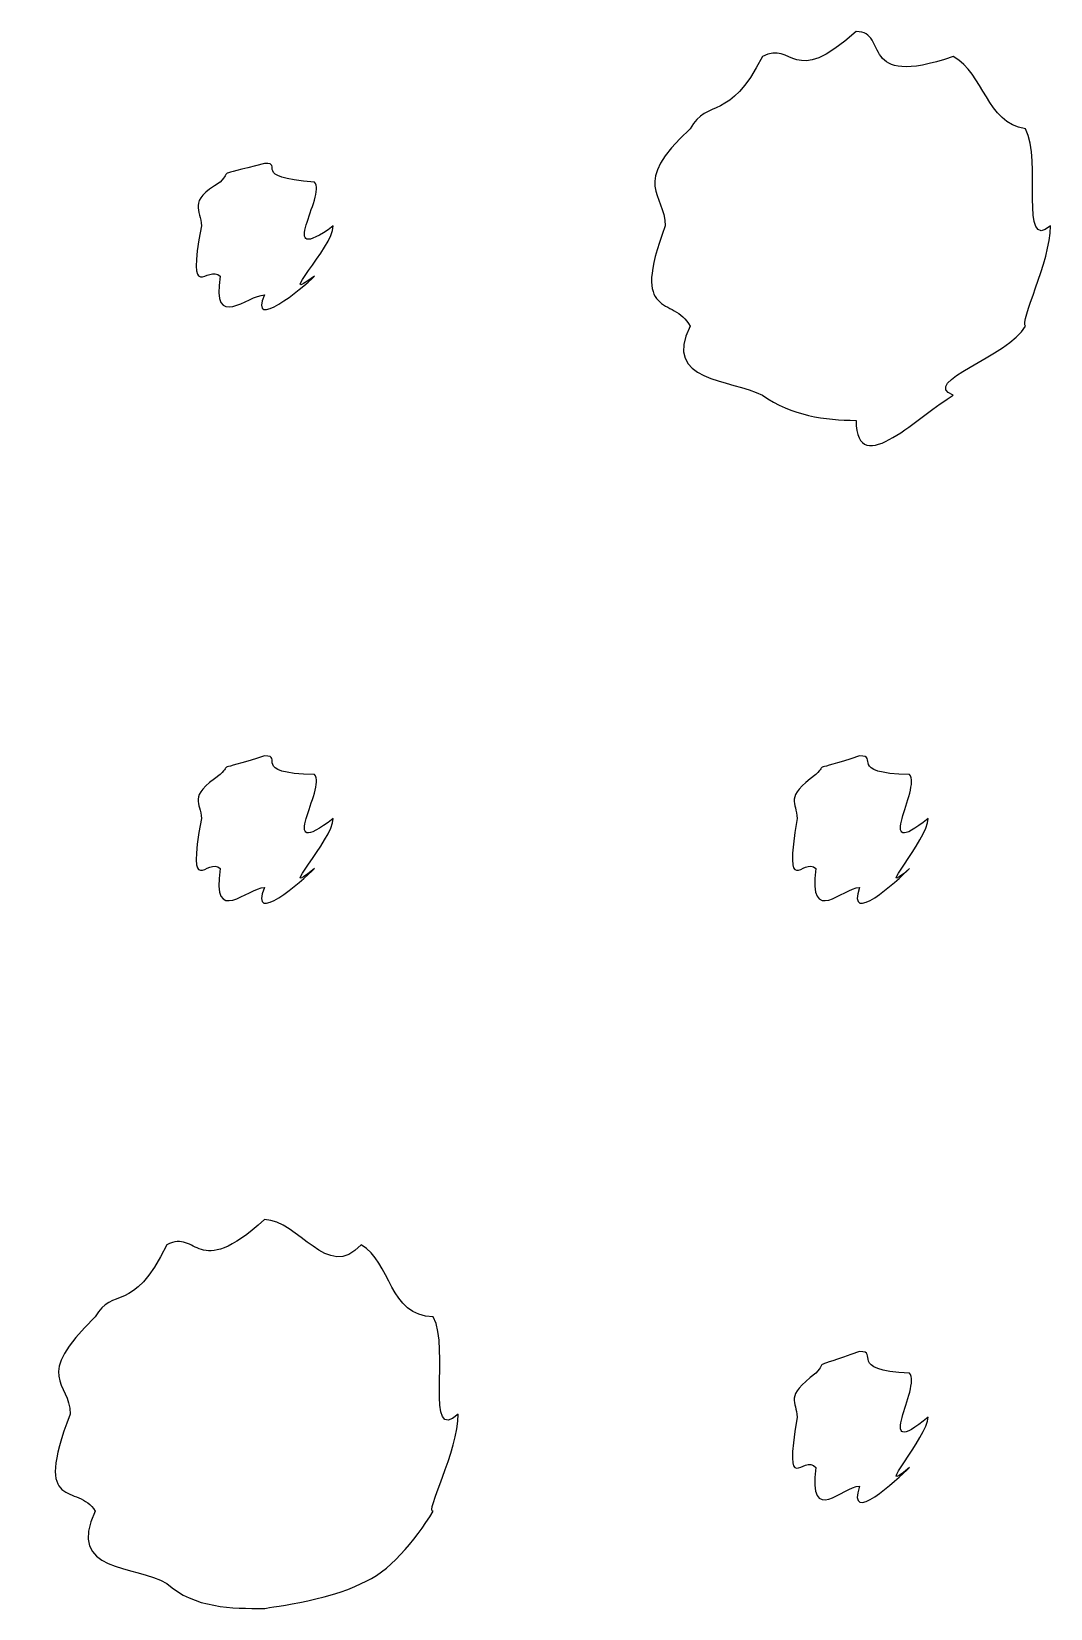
# Model space of a CAD drawing. Header units: millimetres. Extents: x -178 to -32, y 41 to 266.
# Drawn here: x -105.942 to -104.149, y 41.17 to 43.943 of the extents above; entities that cross this region are included whole.
import ezdxf

# ---------------------------------------------------------------- set-up
doc = ezdxf.new("R2010")
doc.units = ezdxf.units.MM
doc.layers.get('0').update_dxf_attribs({"linetype": 'CONTINUOUS'})

msp = doc.modelspace()

# ---------------------------------------------------------------- linework, layer by layer
at = {"color": 0}
for p, q in [((-104.491, 43.9431), (-104.491, 43.9431)), ((-105.532, 43.7113), (-105.532, 43.7113)), ((-105.532, 42.6695), (-105.532, 42.6695)), ((-104.485, 42.6695), (-104.485, 42.6695)), ((-105.532, 41.8539), (-105.532, 41.8539)), ((-104.485, 41.6221), (-104.485, 41.6221))]:
    msp.add_line(p, q, dxfattribs=at)
for points in [[(-104.491, 43.9431), (-104.604, 43.8408), (-104.601, 43.9279), (-104.656, 43.899)], [(-104.32, 43.899), (-104.491, 43.8408), (-104.431, 43.9431), (-104.491, 43.9431)], [(-104.656, 43.899), (-104.714, 43.7829), (-104.752, 43.827), (-104.783, 43.772)], [(-104.193, 43.772), (-104.262, 43.7829), (-104.265, 43.8686), (-104.32, 43.899)], [(-104.783, 43.772), (-104.89, 43.6728), (-104.827, 43.6591), (-104.827, 43.6012)], [(-104.149, 43.6012), (-104.204, 43.5543), (-104.163, 43.7169), (-104.193, 43.772)], [(-105.532, 43.7113), (-105.626, 43.6866), (-105.587, 43.7003), (-105.61, 43.6785)], [(-105.444, 43.6785), (-105.56, 43.6866), (-105.495, 43.7113), (-105.532, 43.7113)], [(-105.61, 43.6785), (-105.67, 43.6425), (-105.643, 43.6301), (-105.643, 43.6012)], [(-105.411, 43.6012), (-105.516, 43.5254), (-105.422, 43.6563), (-105.444, 43.6785)], [(-105.643, 43.6012), (-105.67, 43.459), (-105.632, 43.5349), (-105.61, 43.513)], [(-105.444, 43.513), (-105.516, 43.459), (-105.411, 43.5638), (-105.411, 43.6012)], [(-104.827, 43.6012), (-104.89, 43.4329), (-104.812, 43.4799), (-104.783, 43.4248)], [(-104.193, 43.4248), (-104.204, 43.4329), (-104.149, 43.5377), (-104.149, 43.6012)], [(-105.61, 43.513), (-105.626, 43.415), (-105.561, 43.4799), (-105.532, 43.4799)], [(-105.532, 43.4799), (-105.56, 43.415), (-105.466, 43.4908), (-105.444, 43.513)], [(-104.783, 43.4248), (-104.833, 43.3268), (-104.711, 43.3324), (-104.656, 43.3035)], [(-104.32, 43.3035), (-104.381, 43.3268), (-104.222, 43.3723), (-104.193, 43.4248)], [(-104.656, 43.3035), (-104.604, 43.2675), (-104.546, 43.2594), (-104.491, 43.2594)], [(-104.491, 43.2594), (-104.491, 43.1504), (-104.375, 43.2731), (-104.32, 43.3035)], [(-105.532, 42.6695), (-105.626, 42.6392), (-105.587, 42.6586), (-105.61, 42.6364)], [(-105.444, 42.6364), (-105.56, 42.6392), (-105.495, 42.6695), (-105.532, 42.6695)], [(-104.485, 42.6695), (-104.575, 42.6392), (-104.54, 42.6586), (-104.562, 42.6364)], [(-104.397, 42.6364), (-104.509, 42.6392), (-104.448, 42.6695), (-104.485, 42.6695)], [(-105.61, 42.6364), (-105.67, 42.5951), (-105.643, 42.5884), (-105.643, 42.5595)], [(-105.411, 42.5595), (-105.516, 42.478), (-105.422, 42.6145), (-105.444, 42.6364)], [(-104.562, 42.6364), (-104.619, 42.5951), (-104.595, 42.5884), (-104.595, 42.5595)], [(-104.364, 42.5595), (-104.465, 42.478), (-104.375, 42.6145), (-104.397, 42.6364)], [(-105.643, 42.5595), (-105.67, 42.412), (-105.632, 42.4931), (-105.61, 42.4713)], [(-105.444, 42.4713), (-105.516, 42.412), (-105.411, 42.5221), (-105.411, 42.5595)], [(-104.595, 42.5595), (-104.619, 42.412), (-104.584, 42.4931), (-104.562, 42.4713)], [(-104.397, 42.4713), (-104.465, 42.412), (-104.364, 42.5221), (-104.364, 42.5595)], [(-105.61, 42.4713), (-105.626, 42.3679), (-105.561, 42.4381), (-105.532, 42.4381)], [(-105.532, 42.4381), (-105.56, 42.3679), (-105.466, 42.449), (-105.444, 42.4713)], [(-104.562, 42.4713), (-104.575, 42.3679), (-104.514, 42.4381), (-104.485, 42.4381)], [(-104.485, 42.4381), (-104.509, 42.3679), (-104.419, 42.449), (-104.397, 42.4713)], [(-105.532, 41.8539), (-105.655, 41.7435), (-105.648, 41.8387), (-105.704, 41.8098)], [(-105.362, 41.8098), (-105.42, 41.7435), (-105.473, 41.8539), (-105.532, 41.8539)], [(-105.704, 41.8098), (-105.765, 41.6842), (-105.8, 41.7382), (-105.83, 41.6828)], [(-105.235, 41.6828), (-105.313, 41.6842), (-105.309, 41.7795), (-105.362, 41.8098)], [(-105.83, 41.6828), (-105.942, 41.5742), (-105.874, 41.5699), (-105.874, 41.5121)], [(-105.191, 41.5121), (-105.251, 41.457), (-105.205, 41.6278), (-105.235, 41.6828)], [(-104.485, 41.6221), (-104.575, 41.5893), (-104.54, 41.6084), (-104.562, 41.5837)], [(-104.397, 41.5837), (-104.509, 41.5893), (-104.448, 41.6221), (-104.485, 41.6221)], [(-104.562, 41.5837), (-104.619, 41.541), (-104.595, 41.5353), (-104.595, 41.5064)], [(-104.364, 41.5064), (-104.465, 41.4239), (-104.375, 41.5618), (-104.397, 41.5837)], [(-105.874, 41.5121), (-105.942, 41.3357), (-105.859, 41.3921), (-105.83, 41.3413)], [(-105.235, 41.3413), (-105.251, 41.3357), (-105.191, 41.4486), (-105.191, 41.5121)], [(-104.595, 41.5064), (-104.619, 41.3604), (-104.584, 41.4433), (-104.562, 41.4182)], [(-104.397, 41.4182), (-104.465, 41.3604), (-104.364, 41.4736), (-104.364, 41.5064)], [(-104.562, 41.4182), (-104.575, 41.3135), (-104.514, 41.3854), (-104.485, 41.3854)], [(-104.485, 41.3854), (-104.509, 41.3135), (-104.419, 41.3964), (-104.397, 41.4182)], [(-105.83, 41.3413), (-105.882, 41.2323), (-105.759, 41.2475), (-105.704, 41.2143)], [(-105.362, 41.2143), (-105.313, 41.2323), (-105.268, 41.2888), (-105.235, 41.3413)], [(-105.704, 41.2143), (-105.655, 41.1702), (-105.59, 41.1702), (-105.532, 41.1702)], [(-105.532, 41.1702), (-105.538, 41.1702), (-105.417, 41.184), (-105.362, 41.2143)]]:
    msp.add_open_spline(points, degree=3, dxfattribs=at)

doc.saveas('drawing.dxf')
